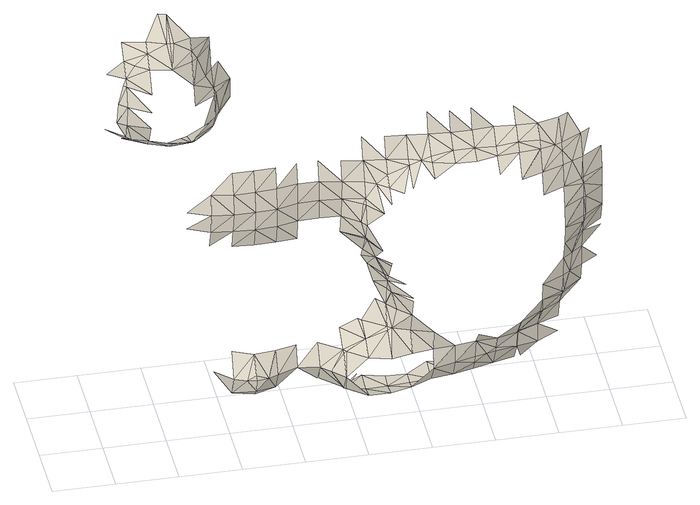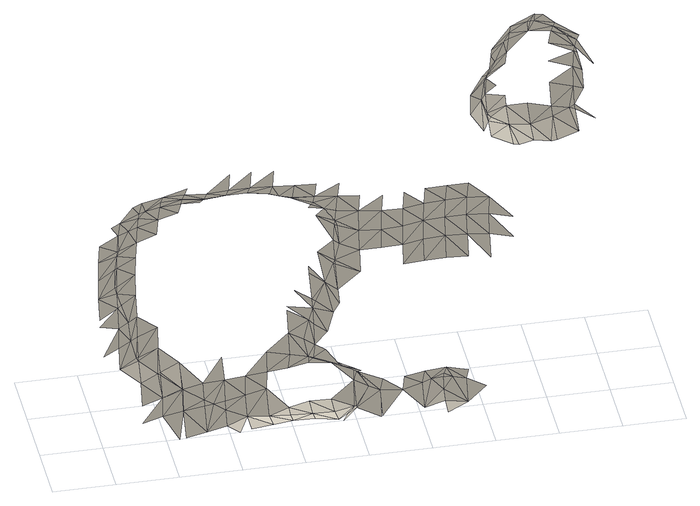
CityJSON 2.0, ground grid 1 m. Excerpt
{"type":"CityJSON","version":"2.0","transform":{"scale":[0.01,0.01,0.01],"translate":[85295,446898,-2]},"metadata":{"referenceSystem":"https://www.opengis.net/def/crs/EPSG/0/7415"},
"CityObjects":{
"otherconstruction1":{"type":"OtherConstruction","attributes":{"class":"art","conditionOfConstruction":"I wish it was really there, would be cool, no?"},"geometry":[{"type":"MultiSurface","lod":"2.3","boundaries":[[[0,1,2]],[[2,3,0]],[[4,5,1]],[[1,0,4]],[[2,6,3]],[[6,7,8]],[[9,10,11]],[[9,5,4]],[[3,6,12]],[[6,8,12]],[[13,10,9]],[[12,8,14]],[[0,15,4]],[[3,16,0]],[[9,4,17]],[[3,12,18]],[[19,13,9]],[[20,21,10]],[[13,20,10]],[[22,12,14]],[[19,9,17]],[[16,3,18]],[[12,22,18]],[[20,13,19]],[[20,23,21]],[[22,14,24]],[[20,19,25]],[[22,24,26]],[[22,27,18]],[[28,23,20]],[[27,22,26]],[[28,20,25]],[[18,27,29]],[[28,30,23]],[[31,28,25]],[[27,26,32]],[[33,31,25]],[[28,34,30]],[[28,31,34]],[[31,33,34]],[[35,29,27]],[[33,25,36]],[[37,27,32]],[[33,38,34]],[[39,40,25]],[[25,40,36]],[[27,37,35]],[[36,38,33]],[[37,32,41]],[[42,40,39]],[[40,42,36]],[[37,41,43]],[[44,35,45]],[[46,47,39]],[[35,37,48]],[[39,49,42]],[[36,50,38]],[[47,49,39]],[[36,42,50]],[[44,45,51]],[[37,43,52]],[[35,48,45]],[[46,53,47]],[[51,53,54]],[[48,37,55]],[[49,56,42]],[[37,52,55]],[[57,58,59]],[[60,61,58]],[[47,62,49]],[[42,56,50]],[[48,55,45]],[[63,53,51]],[[62,56,49]],[[53,63,47]],[[51,45,64]],[[51,64,63]],[[64,45,55]],[[47,65,62]],[[64,55,66]],[[58,67,59]],[[67,58,61]],[[47,63,68]],[[69,61,70]],[[64,68,63]],[[47,68,65]],[[64,66,71]],[[59,67,72]],[[61,69,67]],[[59,72,73]],[[74,75,76]],[[71,68,64]],[[77,76,75]],[[67,78,72]],[[78,67,69]],[[79,69,80]],[[81,73,72]],[[82,83,76]],[[84,77,75]],[[77,82,76]],[[84,75,85]],[[69,79,78]],[[72,78,86]],[[72,86,81]],[[80,87,79]],[[77,84,88]],[[89,77,88]],[[75,90,85]],[[77,89,82]],[[88,84,91]],[[88,91,89]],[[89,91,82]],[[92,78,79]],[[78,92,86]],[[84,85,93]],[[87,94,79]],[[95,81,86]],[[91,84,93]],[[91,96,82]],[[79,97,92]],[[86,92,98]],[[79,94,97]],[[86,98,95]],[[91,99,96]],[[91,93,99]],[[97,100,92]],[[101,99,93]],[[102,98,92]],[[94,103,97]],[[104,96,99]],[[92,100,105]],[[92,105,102]],[[99,101,104]],[[97,103,100]],[[98,102,106]],[[107,105,100]],[[108,102,105]],[[101,109,110]],[[105,107,108]],[[100,111,107]],[[101,112,109]],[[113,110,109]],[[109,114,115]],[[107,116,108]],[[117,109,115]],[[117,113,109]],[[111,118,107]],[[108,119,120]],[[117,121,122]],[[123,117,122]],[[121,117,115]],[[117,123,113]],[[108,116,119]],[[107,118,116]],[[122,121,124]],[[125,123,122]],[[125,113,123]],[[115,126,121]],[[122,124,127]],[[128,125,122]],[[121,126,124]],[[116,118,129]],[[125,130,113]],[[131,119,116]],[[130,132,113]],[[133,118,134]],[[135,136,119]],[[137,126,115]],[[129,138,116]],[[124,139,127]],[[130,125,128]],[[124,126,140]],[[133,129,118]],[[138,131,116]],[[131,141,119]],[[133,134,142]],[[124,140,139]],[[119,141,135]],[[130,143,132]],[[142,134,144]],[[145,138,129]],[[129,146,145]],[[129,133,146]],[[131,138,145]],[[133,142,147]],[[148,146,133]],[[145,146,149]],[[142,144,147]],[[149,131,145]],[[148,133,147]],[[130,150,143]],[[151,127,139]],[[152,141,131]],[[152,135,141]],[[147,144,153]],[[130,128,154]],[[148,147,153]],[[149,152,131]],[[153,144,155]],[[156,139,140]],[[157,150,130]],[[153,155,158]],[[154,128,159]],[[135,160,161]],[[152,162,135]],[[139,156,151]],[[163,153,158]],[[164,153,165]],[[130,154,157]],[[166,167,152]],[[153,168,165]],[[169,150,157]],[[162,160,135]],[[163,168,153]],[[162,152,167]],[[170,158,171]],[[170,163,158]],[[140,172,156]],[[163,170,168]],[[173,154,159]],[[170,171,174]],[[171,175,174]],[[175,169,157]],[[173,157,154]],[[170,174,176]],[[177,168,170]],[[175,157,173]],[[174,175,176]],[[178,151,156]],[[173,159,179]],[[176,175,180]],[[173,180,175]],[[181,162,167]],[[182,170,176]],[[181,160,162]],[[183,181,167]],[[172,184,156]],[[180,185,176]],[[185,180,173]],[[186,187,160]],[[176,185,188]],[[156,189,178]],[[190,173,179]],[[173,190,185]],[[156,184,189]],[[191,160,181]],[[160,191,186]],[[192,193,181]],[[179,194,190]],[[185,190,195]],[[193,191,181]],[[178,189,196]],[[193,186,191]],[[189,184,196]],[[190,194,195]],[[178,196,197]],[[193,198,186]],[[199,200,193]],[[196,184,201]],[[202,193,200]],[[193,202,198]],[[203,194,197]],[[194,203,195]],[[204,200,199]],[[196,205,197]],[[202,200,206]],[[206,198,202]],[[205,196,201]],[[197,207,203]],[[198,208,209]],[[197,205,207]],[[206,200,204]],[[208,198,206]],[[201,210,205]],[[211,203,207]],[[206,204,212]],[[205,213,207]],[[212,208,206]],[[208,214,215]],[[212,204,216]],[[207,217,211]],[[207,213,217]],[[205,218,219]],[[213,205,219]],[[214,208,212]],[[211,217,220]],[[211,221,222]],[[217,213,220]],[[212,216,223]],[[213,219,224]],[[225,214,212]],[[211,220,226]],[[214,225,227]],[[220,213,224]],[[221,211,226]],[[223,228,212]],[[212,228,225]],[[220,229,226]],[[220,224,229]],[[230,231,223]],[[221,226,232]],[[228,223,233]],[[226,229,234]],[[234,229,224]],[[235,225,228]],[[221,232,236]],[[233,223,231]],[[232,226,234]],[[228,233,235]],[[224,237,234]],[[232,238,236]],[[232,239,238]],[[232,234,239]],[[240,231,241]],[[242,236,238]],[[233,231,240]],[[239,243,238]],[[234,244,239]],[[245,235,233]],[[241,246,240]],[[247,235,245]],[[236,242,248]],[[244,234,249]],[[240,250,233]],[[238,251,242]],[[238,243,251]],[[233,250,245]],[[239,244,243]],[[248,242,252]],[[242,251,252]],[[252,251,243]],[[253,240,246]],[[254,246,255]],[[248,256,257]],[[240,253,250]],[[250,253,245]],[[248,252,258]],[[252,243,259]],[[253,246,260]],[[255,261,254]],[[243,244,262]],[[257,263,264]],[[257,256,263]],[[246,254,260]],[[256,248,258]],[[253,265,245]],[[252,259,258]],[[243,266,259]],[[260,267,253]],[[253,267,265]],[[256,268,263]],[[256,258,268]],[[264,269,270]],[[263,271,264]],[[272,254,261]],[[263,268,271]],[[254,272,260]],[[273,274,275]],[[275,270,276]],[[261,274,277]],[[264,271,269]],[[278,265,267]],[[270,269,279]],[[260,280,267]],[[261,281,272]],[[268,258,282]],[[258,259,282]],[[270,279,276]],[[260,272,280]],[[271,268,282]],[[275,283,273]],[[283,275,276]],[[274,273,277]],[[281,261,277]],[[271,284,269]],[[278,267,280]],[[269,285,279]],[[281,286,272]],[[287,284,271]],[[284,285,269]],[[282,287,271]],[[272,286,280]],[[279,285,276]],[[277,288,281]],[[288,286,281]],[[283,289,273]],[[283,276,289]],[[273,290,277]],[[273,289,290]],[[291,280,286]],[[277,292,288]],[[276,285,293]],[[277,290,294]],[[289,276,293]],[[295,286,288]],[[287,296,284]],[[290,289,293]],[[285,284,297]],[[277,294,292]],[[288,292,295]],[[293,294,290]],[[285,298,293]]]}]}
},
"vertices":[
[51,63,685],[39,74,685],[37,74,650],[51,65,650],[51,70,719],[47,74,719],[51,74,622],[25,109,616],[51,78,616],[51,74,731],[51,89,754],[28,109,719],[59,74,616],[64,74,754],[51,109,595],[85,41,685],[85,49,650],[85,41,719],[85,64,616],[85,58,754],[85,74,774],[51,109,776],[85,74,604],[85,86,788],[85,109,584],[120,52,754],[94,109,582],[120,74,594],[115,74,788],[120,49,616],[108,109,822],[120,74,788],[120,101,582],[126,74,788],[120,105,822],[154,49,616],[154,74,770],[154,74,597],[154,83,788],[154,53,719],[154,67,754],[145,109,582],[163,74,754],[154,109,585],[154,40,629],[189,74,624],[154,40,689],[189,74,695],[183,74,616],[176,74,719],[189,109,767],[189,60,650],[189,109,604],[189,68,685],[168,40,650],[189,85,616],[189,107,754],[154,103,444],[189,88,444],[189,93,479],[154,109,410],[189,93,410],[189,92,719],[193,74,685],[198,74,650],[203,109,719],[201,109,616],[223,84,444],[222,109,685],[223,88,410],[189,107,375],[222,109,650],[223,87,479],[223,98,513],[197,109,135],[223,96,100],[223,83,135],[243,74,135],[257,84,444],[257,85,410],[223,98,375],[257,98,513],[257,95,169],[225,109,169],[257,74,113],[257,87,100],[257,88,479],[257,95,375],[257,72,135],[257,74,143],[257,109,93],[277,74,135],[292,86,444],[292,99,100],[292,96,375],[292,99,513],[292,99,169],[292,88,410],[292,91,479],[292,81,135],[326,96,410],[326,94,135],[326,97,479],[326,99,375],[326,107,169],[326,95,444],[326,103,513],[360,97,444],[360,97,479],[360,88,135],[360,107,169],[360,98,410],[360,109,101],[395,80,169],[363,109,100],[395,78,100],[395,93,444],[375,74,135],[395,97,410],[395,91,479],[360,104,513],[395,74,101],[395,53,135],[395,74,166],[398,74,100],[399,74,169],[411,91,101],[429,48,100],[429,50,169],[422,74,410],[429,74,189],[429,74,454],[395,109,191],[429,74,380],[395,105,375],[429,92,513],[395,97,513],[422,109,100],[425,74,444],[429,74,94],[429,104,100],[429,83,479],[429,78,375],[423,109,204],[429,99,341],[429,70,444],[429,63,410],[431,74,375],[450,40,375],[452,40,444],[429,104,204],[464,47,100],[446,74,479],[445,74,341],[464,74,200],[429,109,323],[464,74,95],[464,79,204],[438,109,307],[464,41,169],[464,87,513],[429,107,547],[464,74,493],[459,74,307],[464,40,349],[464,46,341],[464,40,461],[464,59,479],[464,68,307],[451,109,238],[464,74,294],[448,109,272],[464,95,100],[471,74,204],[464,85,272],[464,92,238],[470,74,272],[486,40,307],[498,57,100],[498,49,169],[478,74,238],[498,74,506],[498,40,279],[484,40,479],[498,93,100],[498,54,238],[498,99,547],[464,101,547],[498,42,272],[498,74,97],[498,63,204],[498,82,513],[498,40,486],[517,74,513],[532,54,169],[532,50,204],[532,74,100],[532,50,135],[532,95,547],[532,40,499],[532,66,513],[532,109,108],[532,74,519],[567,57,169],[567,56,513],[567,74,104],[567,74,525],[567,60,135],[567,92,547],[532,104,582],[567,109,104],[601,62,169],[601,74,525],[601,74,121],[601,92,547],[567,100,582],[601,55,513],[601,70,135],[585,109,100],[601,87,100],[620,74,135],[635,64,169],[601,40,197],[635,62,513],[635,97,100],[635,95,547],[635,74,144],[601,101,582],[635,74,523],[635,77,135],[635,40,494],[670,65,513],[669,74,169],[670,74,527],[670,84,135],[670,91,547],[670,50,204],[670,107,100],[670,74,170],[670,75,169],[704,68,513],[670,40,479],[704,72,204],[704,90,169],[704,92,135],[704,90,547],[704,53,479],[670,109,571],[704,54,238],[681,109,100],[704,74,526],[704,74,201],[708,74,204],[728,74,513],[739,67,479],[704,42,444],[739,72,238],[704,47,272],[739,74,232],[739,94,204],[739,74,501],[739,58,444],[739,109,138],[739,66,272],[739,62,307],[739,100,547],[739,105,169],[739,79,513],[742,74,238],[755,74,307],[739,52,341],[751,74,272],[755,74,479],[773,72,410],[739,50,410],[739,46,375],[773,74,363],[773,74,434],[755,109,547],[766,74,341],[773,98,513],[770,74,444],[773,99,238],[773,72,375],[773,88,307],[773,81,341],[773,83,479],[773,90,272],[773,76,444],[776,74,375],[776,74,410],[789,109,513],[807,99,444],[807,99,375],[807,99,410],[807,106,479],[801,109,272],[807,109,329],[807,108,341]
]}
